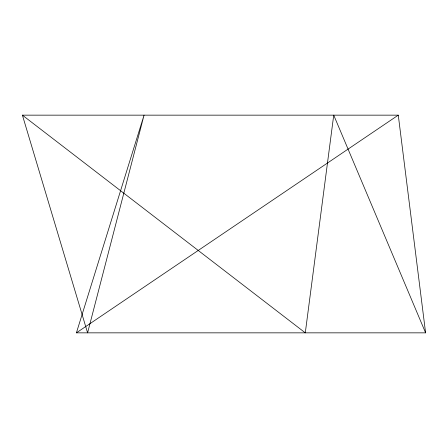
<?xml version="1.0" encoding="UTF-8"?>
<svg xmlns="http://www.w3.org/2000/svg" width="448" height="448" viewBox="0 0 448 448"><rect width="100%" height="100%" fill="white"/><g stroke="black" fill="none" stroke-linecap="round" stroke-linejoin="round"><path stroke-width="0.67" d="M76.406 332.847L144.06 115.153L87.595 332.847L22.4 115.153L398.272 115.153L425.6 332.847L76.406 332.847L398.272 115.153M22.4 115.153L305.29 332.847L333.732 115.153L425.6 332.847"/></g></svg>
